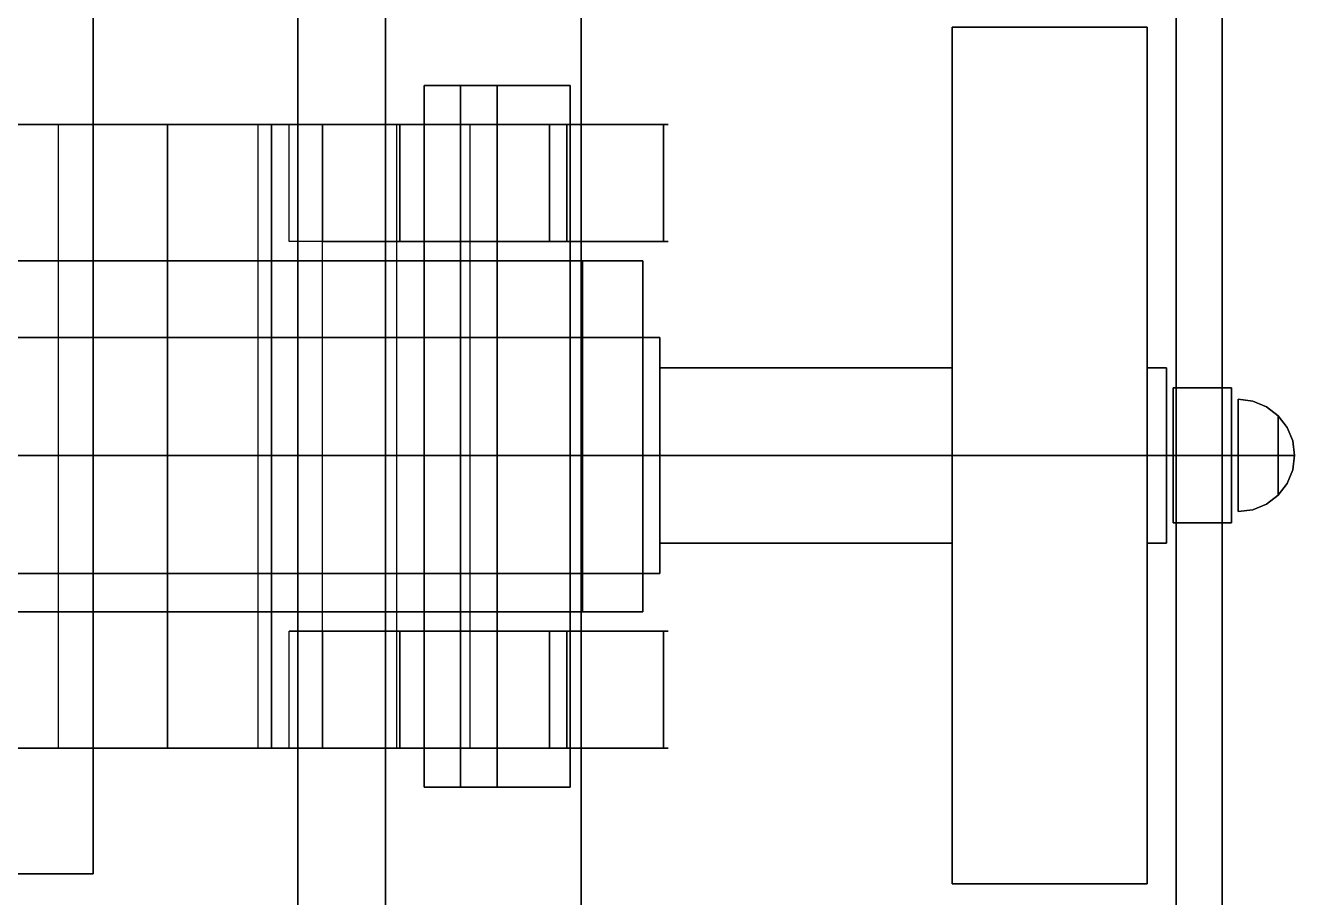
# Model space of a CAD drawing. Extents: x -1 to 1387, y -679 to 1.
# Drawn here: x 1202.3 to 1267.4, y -501.8 to -457.1 of the extents above; entities that cross this region are included whole.
import ezdxf

# ---------------------------------------------------------------- set-up
doc = ezdxf.new("R2010")
doc.units = 0
for name, color, linetype in [('PQ_200_2D', 1, 'Continuous'), ('PQ_200_3D', 1, 'Continuous'), ('PQ_204_3D', 7, 'Continuous'), ('PQ_BLUE_3D', 5, 'Continuous')]:
    doc.layers.add(name, color=color, linetype=linetype)

msp = doc.modelspace()

# ---------------------------------------------------------------- linework, layer by layer
at = {"layer": 'PQ_200_2D'}
msp.add_lwpolyline([(679.196, -87.592), (77.931, -87.592, 0.414214), (0, -165.522), (0, -535.155, 0.414214), (77.931, -613.086), (787.266, -613.086, 0.118341), (809.037, -607.86), (844.02, -590.038), (1263.691, -590.038), (1263.691, -224.719), (901.447, -224.401, -0.152922), (873.346, -199.484), (831.241, -126.557), (813.31, -92.171)], format="xyb", dxfattribs=at)
at = {"layer": 'PQ_200_3D', "extrusion": (0, -1, 0)}
for centre in [(1226.513, 804.824, 460.165), (1226.513, 804.824, 496.165)]:
    msp.add_circle(centre, 3.746, dxfattribs=at)
at = {"layer": 'PQ_200_3D'}
for points in [[(963.981, -224.719, 898.837), (1263.691, -224.719, 898.837), (1263.691, -589.719, 898.837), (963.981, -589.719, 898.837)], [(1263.691, -224.719, 848.886), (963.981, -224.719, 848.886), (963.981, -589.719, 848.886), (1263.691, -589.719, 848.886)], [(1263.691, -224.719, 898.837), (1263.691, -224.719, 848.886), (1263.691, -589.719, 848.886), (1263.691, -589.719, 898.837)], [(1224.64, -460.165, 801.58), (1226.513, -460.165, 801.078), (1226.513, -496.165, 801.078), (1224.64, -496.165, 801.58)], [(1163.853, -462.165, 756.879), (1204.002, -462.165, 756.879), (1204.002, -494.165, 756.879), (1163.853, -494.165, 756.879)], [(1163.853, -462.165, 756.879), (1163.853, -462.165, 764.871), (1201.702, -462.165, 764.871), (1204.002, -462.165, 756.879)], [(1217.556, -462.165, 786.849), (1225.117, -462.165, 784.188), (1221.371, -462.165, 770.207), (1214.247, -462.165, 774.496)], [(1217.556, -462.165, 786.849), (1214.247, -462.165, 774.496), (1214.247, -494.165, 774.496), (1217.556, -494.165, 786.849)], [(1217.556, -462.165, 786.849), (1217.556, -468.165, 786.849), (1215.846, -468.165, 792.047), (1215.846, -462.165, 792.047)], [(1215.846, -462.165, 792.047), (1221.529, -462.165, 813.256), (1221.529, -468.165, 813.256), (1215.846, -468.165, 792.047)], [(1225.117, -494.165, 784.188), (1221.371, -494.165, 770.207), (1221.371, -462.165, 770.207), (1225.117, -462.165, 784.188)], [(1225.117, -462.165, 784.188), (1225.117, -468.165, 784.188), (1229.197, -468.165, 787.834), (1229.197, -462.165, 787.834)], [(1229.197, -462.165, 787.834), (1229.197, -468.165, 787.834), (1235.039, -468.165, 809.636), (1235.039, -462.165, 809.636)], [(1217.556, -468.165, 786.849), (1225.117, -468.165, 784.188), (1225.117, -488.165, 784.188), (1217.556, -488.165, 786.849)], [(1233.992, -469.165, 809.54), (1123.026, -469.165, 836.582), (1123.026, -487.165, 836.582), (1233.992, -487.165, 809.54)], [(1189.02, -469.165, 808.16), (1230.888, -469.165, 797.957), (1230.888, -487.165, 797.957), (1189.02, -487.165, 808.16)], [(1230.888, -469.165, 797.957), (1233.992, -469.165, 809.54), (1233.992, -487.165, 809.54), (1230.888, -487.165, 797.957)], [(1234.863, -479.148, 746.485), (1196.821, -479.148, 746.485), (1196.821, -473.093, 742.988), (1234.863, -473.093, 742.988)], [(1234.863, -473.093, 742.988), (1196.821, -473.093, 742.988), (1196.821, -473.093, 735.996), (1234.863, -473.093, 735.996)], [(1234.863, -473.093, 735.996), (1196.821, -473.093, 735.996), (1196.821, -479.148, 732.5), (1234.863, -479.148, 732.5)], [(1234.863, -479.148, 739.492), (1234.863, -479.148, 746.485), (1234.863, -473.093, 742.988), (1234.863, -479.148, 739.492)], [(1234.863, -479.148, 739.492), (1234.863, -473.093, 742.988), (1234.863, -473.093, 735.996), (1234.863, -479.148, 739.492)], [(1234.863, -479.148, 739.492), (1234.863, -473.093, 735.996), (1234.863, -479.148, 732.5), (1234.863, -479.148, 739.493)], [(1234.863, -479.148, 732.5), (1196.821, -479.148, 732.5), (1196.821, -485.204, 735.996), (1234.863, -485.204, 735.996)], [(1234.863, -485.204, 742.988), (1196.821, -485.204, 742.988), (1196.821, -479.148, 746.485), (1234.863, -479.148, 746.485)], [(1234.863, -479.148, 739.493), (1234.863, -479.148, 732.5), (1234.863, -485.204, 735.996), (1234.863, -479.148, 739.492)], [(1234.863, -479.148, 739.492), (1234.863, -485.204, 735.996), (1234.863, -485.204, 742.988), (1234.863, -479.148, 739.492)], [(1234.863, -479.148, 739.492), (1234.863, -485.204, 742.988), (1234.863, -479.148, 746.485), (1234.863, -479.148, 739.492)], [(1234.863, -485.204, 735.996), (1196.821, -485.204, 735.996), (1196.821, -485.204, 742.988), (1234.863, -485.204, 742.988)], [(1217.556, -488.165, 786.849), (1217.556, -494.165, 786.849), (1215.846, -494.165, 792.047), (1215.846, -488.165, 792.047)], [(1215.846, -488.165, 792.047), (1221.529, -488.165, 813.256), (1221.529, -494.165, 813.256), (1215.846, -494.165, 792.047)], [(1225.117, -488.165, 784.188), (1225.117, -494.165, 784.188), (1229.197, -494.165, 787.834), (1229.197, -488.165, 787.834)], [(1229.197, -488.165, 787.834), (1229.197, -494.165, 787.834), (1235.039, -494.165, 809.636), (1235.039, -488.165, 809.636)], [(1163.853, -494.165, 756.879), (1163.853, -494.165, 764.871), (1201.702, -494.165, 764.871), (1204.002, -494.165, 756.879)], [(1217.556, -494.165, 786.849), (1225.117, -494.165, 784.188), (1221.371, -494.165, 770.207), (1214.247, -494.165, 774.496)]]:
    msp.add_3dface(points, dxfattribs=at)
for points, invisible_edges in [([(1223.269, -460.165, 806.697), (1222.767, -460.165, 804.824), (1222.767, -496.165, 804.824), (1223.269, -496.165, 806.697)], 8), ([(1222.767, -460.165, 804.824), (1223.269, -460.165, 802.951), (1223.269, -496.165, 802.951), (1222.767, -496.165, 804.824)], 2), ([(1223.269, -460.165, 806.697), (1222.767, -460.165, 804.824), (1226.513, -460.165, 804.824)], 15), ([(1222.767, -460.165, 804.824), (1223.269, -460.165, 802.951), (1226.513, -460.165, 804.824)], 15), ([(1224.64, -460.165, 808.069), (1223.269, -460.165, 806.697), (1223.269, -496.165, 806.697), (1224.64, -496.165, 808.069)], 10), ([(1223.269, -460.165, 802.951), (1224.64, -460.165, 801.58), (1224.64, -496.165, 801.58), (1223.269, -496.165, 802.951)], 8), ([(1224.64, -460.165, 808.069), (1223.269, -460.165, 806.697), (1226.513, -460.165, 804.824)], 15), ([(1223.269, -460.165, 802.951), (1224.64, -460.165, 801.58), (1226.513, -460.165, 804.824)], 15), ([(1226.513, -460.165, 808.57), (1224.64, -460.165, 808.069), (1224.64, -496.165, 808.069), (1226.513, -496.165, 808.57)], 2), ([(1226.513, -460.165, 808.57), (1224.64, -460.165, 808.069), (1226.513, -460.165, 804.824)], 15), ([(1224.64, -460.165, 801.58), (1226.513, -460.165, 801.078), (1226.513, -460.165, 804.824)], 15), ([(1228.386, -460.165, 808.069), (1226.513, -460.165, 808.57), (1226.513, -496.165, 808.57), (1228.386, -496.165, 808.069)], 8), ([(1226.513, -460.165, 801.078), (1228.386, -460.165, 801.58), (1228.386, -496.165, 801.58), (1226.513, -496.165, 801.078)], 2), ([(1230.259, -460.165, 804.824), (1229.757, -460.165, 806.697), (1226.513, -460.165, 804.824)], 15), ([(1229.757, -460.165, 806.697), (1228.386, -460.165, 808.069), (1226.513, -460.165, 804.824)], 15), ([(1228.386, -460.165, 808.069), (1226.513, -460.165, 808.57), (1226.513, -460.165, 804.824)], 15), ([(1226.513, -460.165, 801.078), (1228.386, -460.165, 801.58), (1226.513, -460.165, 804.824)], 15), ([(1228.386, -460.165, 801.58), (1229.757, -460.165, 802.951), (1226.513, -460.165, 804.824)], 15), ([(1229.757, -460.165, 802.951), (1230.259, -460.165, 804.824), (1226.513, -460.165, 804.824)], 15), ([(1229.757, -460.165, 806.697), (1228.386, -460.165, 808.069), (1228.386, -496.165, 808.069), (1229.757, -496.165, 806.697)], 10), ([(1228.386, -460.165, 801.58), (1229.757, -460.165, 802.951), (1229.757, -496.165, 802.951), (1228.386, -496.165, 801.58)], 10), ([(1230.259, -460.165, 804.824), (1229.757, -460.165, 806.697), (1229.757, -496.165, 806.697), (1230.259, -496.165, 804.824)], 2), ([(1229.757, -460.165, 802.951), (1230.259, -460.165, 804.824), (1230.259, -496.165, 804.824), (1229.757, -496.165, 802.951)], 8), ([(1201.702, -462.165, 764.871), (1203.116, -462.165, 764.948), (1203.116, -494.165, 764.948), (1201.702, -494.165, 764.871)], 2), ([(1201.702, -462.165, 764.871), (1203.116, -462.165, 764.948), (1205.959, -462.165, 756.985), (1204.002, -462.165, 756.879)], 2), ([(1203.116, -462.165, 764.948), (1204.513, -462.165, 765.178), (1204.513, -494.165, 765.178), (1203.116, -494.165, 764.948)], 10), ([(1203.116, -462.165, 764.948), (1204.513, -462.165, 765.178), (1207.894, -462.165, 757.305), (1205.959, -462.165, 756.985)], 10), ([(1204.002, -494.165, 756.879), (1205.959, -494.165, 756.985), (1205.959, -462.165, 756.985), (1204.002, -462.165, 756.879)], 2), ([(1204.513, -462.165, 765.178), (1205.877, -462.165, 765.56), (1205.877, -494.165, 765.56), (1204.513, -494.165, 765.178)], 10), ([(1204.513, -462.165, 765.178), (1205.877, -462.165, 765.56), (1209.782, -462.165, 757.833), (1207.894, -462.165, 757.305)], 10), ([(1205.877, -462.165, 765.56), (1207.191, -462.165, 766.087), (1207.191, -494.165, 766.087), (1205.877, -494.165, 765.56)], 10), ([(1205.877, -462.165, 765.56), (1207.191, -462.165, 766.087), (1211.601, -462.165, 758.563), (1209.782, -462.165, 757.833)], 10), ([(1205.959, -494.165, 756.985), (1207.894, -494.165, 757.305), (1207.894, -462.165, 757.305), (1205.959, -462.165, 756.985)], 10), ([(1207.191, -462.165, 766.087), (1208.439, -462.165, 766.755), (1208.439, -494.165, 766.755), (1207.191, -494.165, 766.087)], 10), ([(1207.191, -462.165, 766.087), (1208.439, -462.165, 766.755), (1213.33, -462.165, 759.488), (1211.601, -462.165, 758.563)], 10), ([(1207.894, -494.165, 757.305), (1209.782, -494.165, 757.833), (1209.782, -462.165, 757.833), (1207.894, -462.165, 757.305)], 10), ([(1208.439, -462.165, 766.755), (1209.608, -462.165, 767.554), (1209.608, -494.165, 767.554), (1208.439, -494.165, 766.755)], 8), ([(1208.439, -462.165, 766.755), (1209.608, -462.165, 767.554), (1214.948, -462.165, 760.595), (1213.33, -462.165, 759.488)], 8), ([(1209.608, -462.165, 767.554), (1210.683, -462.165, 768.476), (1210.683, -494.165, 768.476), (1209.608, -494.165, 767.554)], 2), ([(1209.608, -462.165, 767.554), (1210.683, -462.165, 768.476), (1216.437, -462.165, 761.871), (1214.948, -462.165, 760.595)], 2), ([(1209.782, -494.165, 757.833), (1211.601, -494.165, 758.563), (1211.601, -462.165, 758.563), (1209.782, -462.165, 757.833)], 10), ([(1210.683, -462.165, 768.476), (1211.651, -462.165, 769.51), (1211.651, -494.165, 769.51), (1210.683, -494.165, 768.476)], 10), ([(1210.683, -462.165, 768.476), (1211.651, -462.165, 769.51), (1217.777, -462.165, 763.302), (1216.437, -462.165, 761.871)], 10), ([(1211.601, -494.165, 758.563), (1213.33, -494.165, 759.488), (1213.33, -462.165, 759.488), (1211.601, -462.165, 758.563)], 10), ([(1211.651, -462.165, 769.51), (1212.5, -462.165, 770.643), (1212.5, -494.165, 770.643), (1211.651, -494.165, 769.51)], 10), ([(1211.651, -462.165, 769.51), (1212.5, -462.165, 770.643), (1218.953, -462.165, 764.87), (1217.777, -462.165, 763.302)], 10), ([(1212.5, -462.165, 770.643), (1213.222, -462.165, 771.861), (1213.222, -494.165, 771.861), (1212.5, -494.165, 770.643)], 10), ([(1212.5, -462.165, 770.643), (1213.222, -462.165, 771.861), (1219.952, -462.165, 766.558), (1218.953, -462.165, 764.87)], 10), ([(1213.222, -462.165, 771.861), (1213.806, -462.165, 773.151), (1213.806, -494.165, 773.151), (1213.222, -494.165, 771.861)], 10), ([(1213.222, -462.165, 771.861), (1213.806, -462.165, 773.151), (1220.761, -462.165, 768.343), (1219.952, -462.165, 766.558)], 10), ([(1213.33, -494.165, 759.488), (1214.948, -494.165, 760.595), (1214.948, -462.165, 760.595), (1213.33, -462.165, 759.488)], 8), ([(1213.806, -462.165, 773.151), (1214.247, -462.165, 774.496), (1214.247, -494.165, 774.496), (1213.806, -494.165, 773.151)], 8), ([(1213.806, -462.165, 773.151), (1214.247, -462.165, 774.496), (1221.371, -462.165, 770.207), (1220.761, -462.165, 768.343)], 8), ([(1214.948, -494.165, 760.595), (1216.437, -494.165, 761.871), (1216.437, -462.165, 761.871), (1214.948, -462.165, 760.595)], 2), ([(1215.846, -462.165, 792.047), (1229.197, -462.165, 787.834), (1225.117, -462.165, 784.188), (1217.556, -462.165, 786.849)], 1), ([(1215.846, -462.165, 792.047), (1229.197, -462.165, 787.834), (1235.039, -462.165, 809.636), (1221.529, -462.165, 813.256)], 5), ([(1216.437, -494.165, 761.871), (1217.777, -494.165, 763.302), (1217.777, -462.165, 763.302), (1216.437, -462.165, 761.871)], 10), ([(1217.777, -494.165, 763.302), (1218.953, -494.165, 764.87), (1218.953, -462.165, 764.87), (1217.777, -462.165, 763.302)], 10), ([(1218.953, -494.165, 764.87), (1219.952, -494.165, 766.558), (1219.952, -462.165, 766.558), (1218.953, -462.165, 764.87)], 10), ([(1219.952, -494.165, 766.558), (1220.761, -494.165, 768.343), (1220.761, -462.165, 768.343), (1219.952, -462.165, 766.558)], 10), ([(1220.761, -494.165, 768.343), (1221.371, -494.165, 770.207), (1221.371, -462.165, 770.207), (1220.761, -462.165, 768.343)], 8), ([(1222.228, -468.165, 814.942), (1221.529, -468.165, 813.256), (1221.529, -462.165, 813.256), (1222.228, -462.165, 814.942)], 8), ([(1221.529, -462.165, 813.256), (1222.228, -462.165, 814.942), (1228.284, -462.165, 811.446)], 10), ([(1223.339, -468.165, 816.391), (1222.228, -468.165, 814.942), (1222.228, -462.165, 814.942), (1223.339, -462.165, 816.391)], 10), ([(1222.228, -462.165, 814.942), (1223.339, -462.165, 816.391), (1228.284, -462.165, 811.446)], 10), ([(1224.788, -468.165, 817.502), (1223.339, -468.165, 816.391), (1223.339, -462.165, 816.391), (1224.788, -462.165, 817.502)], 10), ([(1223.339, -462.165, 816.391), (1224.788, -462.165, 817.502), (1228.284, -462.165, 811.446)], 10), ([(1226.474, -468.165, 818.201), (1224.788, -468.165, 817.502), (1224.788, -462.165, 817.502), (1226.474, -462.165, 818.201)], 10), ([(1224.788, -462.165, 817.502), (1226.474, -462.165, 818.201), (1228.284, -462.165, 811.446)], 10), ([(1228.284, -468.165, 818.439), (1226.474, -468.165, 818.201), (1226.474, -462.165, 818.201), (1228.284, -462.165, 818.439)], 10), ([(1226.474, -462.165, 818.201), (1228.284, -462.165, 818.439), (1228.284, -462.165, 811.446)], 10), ([(1230.094, -468.165, 818.201), (1228.284, -468.165, 818.439), (1228.284, -462.165, 818.439), (1230.094, -462.165, 818.201)], 2), ([(1228.284, -462.165, 818.439), (1230.094, -462.165, 818.201), (1228.284, -462.165, 811.446)], 10), ([(1230.094, -462.165, 818.201), (1231.781, -462.165, 817.502), (1228.284, -462.165, 811.446)], 10), ([(1231.781, -462.165, 817.502), (1233.229, -462.165, 816.391), (1228.284, -462.165, 811.446)], 10), ([(1233.229, -462.165, 816.391), (1234.34, -462.165, 814.942), (1228.284, -462.165, 811.446)], 10), ([(1234.34, -462.165, 814.942), (1235.039, -462.165, 813.256), (1228.284, -462.165, 811.446)], 10), ([(1235.039, -462.165, 813.256), (1235.277, -462.165, 811.446), (1228.284, -462.165, 811.446)], 10), ([(1235.277, -462.165, 811.446), (1235.039, -462.165, 809.636), (1228.284, -462.165, 811.446)], 10), ([(1231.781, -468.165, 817.502), (1230.094, -468.165, 818.201), (1230.094, -462.165, 818.201), (1231.781, -462.165, 817.502)], 8), ([(1233.229, -468.165, 816.391), (1231.781, -468.165, 817.502), (1231.781, -462.165, 817.502), (1233.229, -462.165, 816.391)], 10), ([(1234.34, -468.165, 814.942), (1233.229, -468.165, 816.391), (1233.229, -462.165, 816.391), (1234.34, -462.165, 814.942)], 10), ([(1235.039, -468.165, 813.256), (1234.34, -468.165, 814.942), (1234.34, -462.165, 814.942), (1235.039, -462.165, 813.256)], 10), ([(1235.039, -468.165, 809.636), (1235.277, -468.165, 811.446), (1235.277, -462.165, 811.446), (1235.039, -462.165, 809.636)], 2), ([(1235.277, -468.165, 811.446), (1235.039, -468.165, 813.256), (1235.039, -462.165, 813.256), (1235.277, -462.165, 811.446)], 10), ([(1215.846, -468.165, 792.047), (1229.197, -468.165, 787.834), (1225.117, -468.165, 784.188), (1217.556, -468.165, 786.849)], 1), ([(1215.846, -468.165, 792.047), (1229.197, -468.165, 787.834), (1235.039, -468.165, 809.636), (1221.529, -468.165, 813.256)], 5), ([(1221.529, -468.165, 813.256), (1222.228, -468.165, 814.942), (1228.284, -468.165, 811.446)], 10), ([(1222.228, -468.165, 814.942), (1223.339, -468.165, 816.391), (1228.284, -468.165, 811.446)], 10), ([(1223.339, -468.165, 816.391), (1224.788, -468.165, 817.502), (1228.284, -468.165, 811.446)], 10), ([(1224.788, -468.165, 817.502), (1226.474, -468.165, 818.201), (1228.284, -468.165, 811.446)], 10), ([(1226.474, -468.165, 818.201), (1228.284, -468.165, 818.439), (1228.284, -468.165, 811.446)], 10), ([(1228.284, -468.165, 818.439), (1230.094, -468.165, 818.201), (1228.284, -468.165, 811.446)], 10), ([(1230.094, -468.165, 818.201), (1231.781, -468.165, 817.502), (1228.284, -468.165, 811.446)], 10), ([(1231.781, -468.165, 817.502), (1233.229, -468.165, 816.391), (1228.284, -468.165, 811.446)], 10), ([(1233.229, -468.165, 816.391), (1234.34, -468.165, 814.942), (1228.284, -468.165, 811.446)], 10), ([(1234.34, -468.165, 814.942), (1235.039, -468.165, 813.256), (1228.284, -468.165, 811.446)], 10), ([(1235.039, -468.165, 813.256), (1235.277, -468.165, 811.446), (1228.284, -468.165, 811.446)], 10), ([(1235.277, -468.165, 811.446), (1235.039, -468.165, 809.636), (1228.284, -468.165, 811.446)], 10), ([(1123.026, -469.165, 836.582), (1181.502, -469.165, 809.992), (1230.888, -469.165, 797.957), (1233.992, -469.165, 809.54)], 15), ([(1234.863, -479.148, 739.492), (1234.863, -475.255, 741.74), (1234.863, -474.653, 739.492), (1234.863, -479.149, 739.492)], 15), ([(1234.863, -479.149, 739.492), (1234.863, -474.653, 739.492), (1234.863, -475.255, 737.244), (1234.863, -479.148, 739.492)], 15), ([(1234.863, -479.148, 739.492), (1234.863, -476.9, 743.385), (1234.863, -475.255, 741.74), (1234.863, -479.148, 739.492)], 15), ([(1234.863, -479.148, 739.492), (1234.863, -475.255, 737.244), (1234.863, -476.9, 735.599), (1234.863, -479.148, 739.493)], 15), ([(1234.863, -479.148, 739.492), (1234.863, -479.148, 743.988), (1234.863, -476.9, 743.385), (1234.863, -479.148, 739.492)], 15), ([(1234.863, -479.148, 739.493), (1234.863, -476.9, 735.599), (1234.863, -479.148, 734.997), (1234.863, -479.148, 739.493)], 15), ([(1234.863, -479.148, 739.493), (1234.863, -479.148, 734.997), (1234.863, -481.396, 735.599), (1234.863, -479.148, 739.493)], 15), ([(1234.863, -479.148, 739.493), (1234.863, -481.396, 735.599), (1234.863, -483.041, 737.244), (1234.863, -479.148, 739.492)], 15), ([(1234.863, -479.148, 739.492), (1234.863, -483.041, 737.244), (1234.863, -483.644, 739.492), (1234.863, -479.148, 739.492)], 15), ([(1234.863, -479.148, 739.492), (1234.863, -483.644, 739.492), (1234.863, -483.041, 741.74), (1234.863, -479.148, 739.492)], 15), ([(1234.863, -479.148, 739.492), (1234.863, -483.041, 741.74), (1234.863, -481.396, 743.385), (1234.863, -479.148, 739.492)], 15), ([(1234.863, -479.148, 739.492), (1234.863, -481.396, 743.385), (1234.863, -479.148, 743.988), (1234.863, -479.148, 739.492)], 15), ([(1123.026, -487.165, 836.582), (1181.502, -487.165, 809.992), (1230.888, -487.165, 797.957), (1233.992, -487.165, 809.54)], 15), ([(1215.846, -488.165, 792.047), (1229.197, -488.165, 787.834), (1225.117, -488.165, 784.188), (1217.556, -488.165, 786.849)], 1), ([(1215.846, -488.165, 792.047), (1229.197, -488.165, 787.834), (1235.039, -488.165, 809.636), (1221.529, -488.165, 813.256)], 5), ([(1222.228, -494.165, 814.942), (1221.529, -494.165, 813.256), (1221.529, -488.165, 813.256), (1222.228, -488.165, 814.942)], 8), ([(1221.529, -488.165, 813.256), (1222.228, -488.165, 814.942), (1228.284, -488.165, 811.446)], 10), ([(1223.339, -494.165, 816.391), (1222.228, -494.165, 814.942), (1222.228, -488.165, 814.942), (1223.339, -488.165, 816.391)], 10), ([(1222.228, -488.165, 814.942), (1223.339, -488.165, 816.391), (1228.284, -488.165, 811.446)], 10), ([(1224.788, -494.165, 817.502), (1223.339, -494.165, 816.391), (1223.339, -488.165, 816.391), (1224.788, -488.165, 817.502)], 10), ([(1223.339, -488.165, 816.391), (1224.788, -488.165, 817.502), (1228.284, -488.165, 811.446)], 10), ([(1226.474, -494.165, 818.201), (1224.788, -494.165, 817.502), (1224.788, -488.165, 817.502), (1226.474, -488.165, 818.201)], 10), ([(1224.788, -488.165, 817.502), (1226.474, -488.165, 818.201), (1228.284, -488.165, 811.446)], 10), ([(1228.284, -494.165, 818.439), (1226.474, -494.165, 818.201), (1226.474, -488.165, 818.201), (1228.284, -488.165, 818.439)], 10), ([(1226.474, -488.165, 818.201), (1228.284, -488.165, 818.439), (1228.284, -488.165, 811.446)], 10), ([(1230.094, -494.165, 818.201), (1228.284, -494.165, 818.439), (1228.284, -488.165, 818.439), (1230.094, -488.165, 818.201)], 2), ([(1228.284, -488.165, 818.439), (1230.094, -488.165, 818.201), (1228.284, -488.165, 811.446)], 10), ([(1230.094, -488.165, 818.201), (1231.781, -488.165, 817.502), (1228.284, -488.165, 811.446)], 10), ([(1231.781, -488.165, 817.502), (1233.229, -488.165, 816.391), (1228.284, -488.165, 811.446)], 10), ([(1233.229, -488.165, 816.391), (1234.34, -488.165, 814.942), (1228.284, -488.165, 811.446)], 10), ([(1234.34, -488.165, 814.942), (1235.039, -488.165, 813.256), (1228.284, -488.165, 811.446)], 10), ([(1235.039, -488.165, 813.256), (1235.277, -488.165, 811.446), (1228.284, -488.165, 811.446)], 10), ([(1235.277, -488.165, 811.446), (1235.039, -488.165, 809.636), (1228.284, -488.165, 811.446)], 10), ([(1231.781, -494.165, 817.502), (1230.094, -494.165, 818.201), (1230.094, -488.165, 818.201), (1231.781, -488.165, 817.502)], 8), ([(1233.229, -494.165, 816.391), (1231.781, -494.165, 817.502), (1231.781, -488.165, 817.502), (1233.229, -488.165, 816.391)], 10), ([(1234.34, -494.165, 814.942), (1233.229, -494.165, 816.391), (1233.229, -488.165, 816.391), (1234.34, -488.165, 814.942)], 10), ([(1235.039, -494.165, 813.256), (1234.34, -494.165, 814.942), (1234.34, -488.165, 814.942), (1235.039, -488.165, 813.256)], 10), ([(1235.039, -494.165, 809.636), (1235.277, -494.165, 811.446), (1235.277, -488.165, 811.446), (1235.039, -488.165, 809.636)], 2), ([(1235.277, -494.165, 811.446), (1235.039, -494.165, 813.256), (1235.039, -488.165, 813.256), (1235.277, -488.165, 811.446)], 10), ([(1201.702, -494.165, 764.871), (1203.116, -494.165, 764.948), (1205.959, -494.165, 756.985), (1204.002, -494.165, 756.879)], 2), ([(1203.116, -494.165, 764.948), (1204.513, -494.165, 765.178), (1207.894, -494.165, 757.305), (1205.959, -494.165, 756.985)], 10), ([(1204.513, -494.165, 765.178), (1205.877, -494.165, 765.56), (1209.782, -494.165, 757.833), (1207.894, -494.165, 757.305)], 10), ([(1205.877, -494.165, 765.56), (1207.191, -494.165, 766.087), (1211.601, -494.165, 758.563), (1209.782, -494.165, 757.833)], 10), ([(1207.191, -494.165, 766.087), (1208.439, -494.165, 766.755), (1213.33, -494.165, 759.488), (1211.601, -494.165, 758.563)], 10), ([(1208.439, -494.165, 766.755), (1209.608, -494.165, 767.554), (1214.948, -494.165, 760.595), (1213.33, -494.165, 759.488)], 8), ([(1209.608, -494.165, 767.554), (1210.683, -494.165, 768.476), (1216.437, -494.165, 761.871), (1214.948, -494.165, 760.595)], 2), ([(1210.683, -494.165, 768.476), (1211.651, -494.165, 769.51), (1217.777, -494.165, 763.302), (1216.437, -494.165, 761.871)], 10), ([(1211.651, -494.165, 769.51), (1212.5, -494.165, 770.643), (1218.953, -494.165, 764.87), (1217.777, -494.165, 763.302)], 10), ([(1212.5, -494.165, 770.643), (1213.222, -494.165, 771.861), (1219.952, -494.165, 766.558), (1218.953, -494.165, 764.87)], 10), ([(1213.222, -494.165, 771.861), (1213.806, -494.165, 773.151), (1220.761, -494.165, 768.343), (1219.952, -494.165, 766.558)], 10), ([(1213.806, -494.165, 773.151), (1214.247, -494.165, 774.496), (1221.371, -494.165, 770.207), (1220.761, -494.165, 768.343)], 8), ([(1215.846, -494.165, 792.047), (1229.197, -494.165, 787.834), (1225.117, -494.165, 784.188), (1217.556, -494.165, 786.849)], 1), ([(1215.846, -494.165, 792.047), (1229.197, -494.165, 787.834), (1235.039, -494.165, 809.636), (1221.529, -494.165, 813.256)], 5), ([(1221.529, -494.165, 813.256), (1222.228, -494.165, 814.942), (1228.284, -494.165, 811.446)], 10), ([(1222.228, -494.165, 814.942), (1223.339, -494.165, 816.391), (1228.284, -494.165, 811.446)], 10), ([(1223.339, -494.165, 816.391), (1224.788, -494.165, 817.502), (1228.284, -494.165, 811.446)], 10), ([(1224.788, -494.165, 817.502), (1226.474, -494.165, 818.201), (1228.284, -494.165, 811.446)], 10), ([(1226.474, -494.165, 818.201), (1228.284, -494.165, 818.439), (1228.284, -494.165, 811.446)], 10), ([(1228.284, -494.165, 818.439), (1230.094, -494.165, 818.201), (1228.284, -494.165, 811.446)], 10), ([(1230.094, -494.165, 818.201), (1231.781, -494.165, 817.502), (1228.284, -494.165, 811.446)], 10), ([(1231.781, -494.165, 817.502), (1233.229, -494.165, 816.391), (1228.284, -494.165, 811.446)], 10), ([(1233.229, -494.165, 816.391), (1234.34, -494.165, 814.942), (1228.284, -494.165, 811.446)], 10), ([(1234.34, -494.165, 814.942), (1235.039, -494.165, 813.256), (1228.284, -494.165, 811.446)], 10), ([(1235.039, -494.165, 813.256), (1235.277, -494.165, 811.446), (1228.284, -494.165, 811.446)], 10), ([(1235.277, -494.165, 811.446), (1235.039, -494.165, 809.636), (1228.284, -494.165, 811.446)], 10), ([(1223.269, -496.165, 806.697), (1222.767, -496.165, 804.824), (1226.513, -496.165, 804.824)], 15), ([(1222.767, -496.165, 804.824), (1223.269, -496.165, 802.951), (1226.513, -496.165, 804.824)], 15), ([(1224.64, -496.165, 808.069), (1223.269, -496.165, 806.697), (1226.513, -496.165, 804.824)], 15), ([(1223.269, -496.165, 802.951), (1224.64, -496.165, 801.58), (1226.513, -496.165, 804.824)], 15), ([(1226.513, -496.165, 808.57), (1224.64, -496.165, 808.069), (1226.513, -496.165, 804.824)], 15), ([(1224.64, -496.165, 801.58), (1226.513, -496.165, 801.078), (1226.513, -496.165, 804.824)], 15), ([(1230.259, -496.165, 804.824), (1229.757, -496.165, 806.697), (1226.513, -496.165, 804.824)], 15), ([(1229.757, -496.165, 806.697), (1228.386, -496.165, 808.069), (1226.513, -496.165, 804.824)], 15), ([(1228.386, -496.165, 808.069), (1226.513, -496.165, 808.57), (1226.513, -496.165, 804.824)], 15), ([(1226.513, -496.165, 801.078), (1228.386, -496.165, 801.58), (1226.513, -496.165, 804.824)], 15), ([(1228.386, -496.165, 801.58), (1229.757, -496.165, 802.951), (1226.513, -496.165, 804.824)], 15), ([(1229.757, -496.165, 802.951), (1230.259, -496.165, 804.824), (1226.513, -496.165, 804.824)], 15)]:
    msp.add_3dface(points, dxfattribs=dict(at, invisible_edges=invisible_edges))
at = {"layer": 'PQ_204_3D'}
for points, invisible_edges in [([(1249.848, -475.255, 741.74), (1249.848, -460.114, 750.481), (1249.848, -457.17, 739.492), (1249.848, -474.653, 739.492)], 15), ([(1249.848, -460.114, 750.481), (1259.839, -460.114, 750.481), (1259.839, -457.17, 739.492), (1249.848, -457.17, 739.492)], 1), ([(1249.848, -474.653, 739.492), (1249.848, -457.17, 739.492), (1249.848, -460.114, 728.503), (1249.848, -475.255, 737.244)], 15), ([(1249.848, -457.17, 739.492), (1259.839, -457.17, 739.492), (1259.839, -460.114, 728.503), (1249.848, -460.114, 728.503)], 4), ([(1259.839, -460.114, 750.481), (1259.839, -475.255, 741.74), (1259.839, -474.653, 739.492), (1259.839, -457.17, 739.492)], 15), ([(1259.839, -457.17, 739.492), (1259.839, -474.653, 739.492), (1259.839, -475.255, 737.244), (1259.839, -460.114, 728.503)], 15), ([(1249.848, -476.9, 743.385), (1249.848, -468.159, 758.526), (1249.848, -460.114, 750.481), (1249.848, -475.255, 741.74)], 15), ([(1249.848, -468.159, 758.526), (1259.839, -468.159, 758.526), (1259.839, -460.114, 750.481), (1249.848, -460.114, 750.481)], 5), ([(1249.848, -460.114, 728.503), (1259.839, -460.114, 728.503), (1259.839, -468.159, 720.459), (1249.848, -468.159, 720.459)], 5), ([(1259.839, -468.159, 758.526), (1259.839, -476.9, 743.385), (1259.839, -475.255, 741.74), (1259.839, -460.114, 750.481)], 15), ([(1259.839, -460.114, 728.503), (1259.839, -475.255, 737.244), (1259.839, -476.9, 735.599), (1259.839, -468.159, 720.459)], 15), ([(1249.848, -479.148, 743.988), (1249.848, -479.148, 761.47), (1249.848, -468.159, 758.526), (1249.848, -476.9, 743.385)], 15), ([(1249.848, -479.148, 761.47), (1259.839, -479.148, 761.47), (1259.839, -468.159, 758.526), (1249.848, -468.159, 758.526)], 4), ([(1249.848, -476.9, 735.599), (1249.848, -468.159, 720.459), (1249.848, -479.148, 717.514), (1249.848, -479.148, 734.997)], 15), ([(1249.848, -468.159, 720.459), (1259.839, -468.159, 720.459), (1259.839, -479.148, 717.514), (1249.848, -479.148, 717.514)], 1), ([(1259.839, -468.159, 720.459), (1259.839, -476.9, 735.599), (1259.839, -479.148, 734.997), (1259.839, -479.148, 717.514)], 15), ([(1234.863, -475.255, 741.74), (1249.848, -475.255, 741.74), (1249.848, -474.653, 739.492), (1234.863, -474.653, 739.492)], 1), ([(1234.863, -474.653, 739.492), (1249.848, -474.653, 739.492), (1249.848, -475.255, 737.244), (1234.863, -475.255, 737.244)], 4), ([(1259.839, -475.255, 741.74), (1260.838, -475.255, 741.74), (1260.838, -474.653, 739.492), (1259.839, -474.653, 739.492)], 1), ([(1259.839, -474.653, 739.492), (1260.838, -474.653, 739.492), (1260.838, -475.255, 737.244), (1259.839, -475.255, 737.244)], 4), ([(1260.838, -475.255, 741.74), (1260.838, -479.148, 739.492), (1260.838, -479.148, 739.492), (1260.838, -474.653, 739.492)], 15), ([(1260.838, -474.653, 739.492), (1260.838, -479.148, 739.492), (1260.838, -479.148, 739.492), (1260.838, -475.255, 737.244)], 15), ([(1234.863, -476.9, 743.385), (1249.848, -476.9, 743.385), (1249.848, -475.255, 741.74), (1234.863, -475.255, 741.74)], 5), ([(1234.863, -475.255, 737.244), (1249.848, -475.255, 737.244), (1249.848, -476.9, 735.599), (1234.863, -476.9, 735.599)], 5), ([(1259.839, -476.9, 743.385), (1260.838, -476.9, 743.385), (1260.838, -475.255, 741.74), (1259.839, -475.255, 741.74)], 5), ([(1259.839, -475.255, 737.244), (1260.838, -475.255, 737.244), (1260.838, -476.9, 735.599), (1259.839, -476.9, 735.599)], 5), ([(1261.172, -479.148, 743.49), (1260.829, -479.148, 742.485), (1260.829, -476.556, 740.989), (1261.172, -475.686, 741.491)], 4), ([(1261.172, -475.686, 741.491), (1260.829, -476.556, 740.989), (1260.829, -476.556, 737.996), (1261.172, -475.686, 737.493)], 5), ([(1261.172, -475.686, 737.493), (1260.829, -476.556, 737.996), (1260.829, -479.148, 736.499), (1261.172, -479.148, 735.495)], 1), ([(1260.838, -476.9, 743.385), (1260.838, -479.148, 739.492), (1260.838, -479.148, 739.492), (1260.838, -475.255, 741.74)], 15), ([(1260.838, -475.255, 737.244), (1260.838, -479.148, 739.492), (1260.838, -479.148, 739.492), (1260.838, -476.9, 735.599)], 15), ([(1264.516, -479.148, 742.49), (1264.173, -479.148, 743.49), (1264.173, -475.686, 741.491), (1264.516, -476.552, 740.991)], 4), ([(1264.516, -476.552, 740.991), (1264.173, -475.686, 741.491), (1264.173, -475.686, 737.493), (1264.516, -476.552, 737.993)], 5), ([(1264.516, -476.552, 737.993), (1264.173, -475.686, 737.493), (1264.173, -479.148, 735.495), (1264.516, -479.148, 736.494)], 1), ([(1265.263, -476.736, 740.885), (1264.516, -476.651, 740.934), (1264.516, -476.265, 739.492), (1265.263, -476.363, 739.492)], 9), ([(1264.516, -476.651, 740.934), (1264.516, -479.146, 739.493), (1264.516, -479.146, 739.492), (1264.516, -476.265, 739.492)], 15), ([(1265.263, -476.363, 739.492), (1264.516, -476.265, 739.492), (1264.516, -476.651, 738.05), (1265.263, -476.736, 738.1)], 12), ([(1264.516, -476.265, 739.492), (1264.516, -479.146, 739.492), (1264.516, -479.146, 739.491), (1264.516, -476.651, 738.05)], 15), ([(1234.863, -479.148, 743.988), (1249.848, -479.148, 743.988), (1249.848, -476.9, 743.385), (1234.863, -476.9, 743.385)], 4), ([(1234.863, -476.9, 735.599), (1249.848, -476.9, 735.599), (1249.848, -479.148, 734.997), (1234.863, -479.148, 734.997)], 1), ([(1259.839, -479.148, 743.988), (1260.838, -479.148, 743.988), (1260.838, -476.9, 743.385), (1259.839, -476.9, 743.385)], 4), ([(1259.839, -476.9, 735.599), (1260.838, -476.9, 735.599), (1260.838, -479.148, 734.997), (1259.839, -479.148, 734.997)], 1), ([(1260.829, -479.148, 742.485), (1260.838, -479.148, 739.492), (1260.838, -479.148, 739.492), (1260.829, -476.556, 740.989)], 15), ([(1260.829, -476.556, 740.989), (1260.838, -479.148, 739.492), (1260.838, -479.148, 739.492), (1260.829, -476.556, 737.996)], 15), ([(1260.829, -476.556, 737.996), (1260.838, -479.148, 739.492), (1260.838, -479.148, 739.492), (1260.829, -479.148, 736.499)], 15), ([(1260.838, -479.148, 743.988), (1260.838, -479.148, 739.492), (1260.838, -479.148, 739.492), (1260.838, -476.9, 743.385)], 15), ([(1260.838, -476.9, 735.599), (1260.838, -479.148, 739.492), (1260.838, -479.148, 739.492), (1260.838, -479.148, 734.997)], 15), ([(1265.263, -477.756, 741.904), (1264.516, -477.706, 741.989), (1264.516, -476.651, 740.934), (1265.263, -476.736, 740.885)], 13), ([(1264.516, -477.706, 741.989), (1264.516, -479.147, 739.494), (1264.516, -479.146, 739.493), (1264.516, -476.651, 740.934)], 15), ([(1265.263, -476.736, 738.1), (1264.516, -476.651, 738.05), (1264.516, -477.706, 736.995), (1265.263, -477.756, 737.08)], 13), ([(1264.516, -476.651, 738.05), (1264.516, -479.146, 739.491), (1264.516, -479.147, 739.49), (1264.516, -477.706, 736.995)], 15), ([(1265.96, -476.986, 740.74), (1265.263, -476.736, 740.885), (1265.263, -476.363, 739.492), (1265.96, -476.652, 739.492)], 11), ([(1265.96, -476.652, 739.492), (1265.263, -476.363, 739.492), (1265.263, -476.736, 738.1), (1265.96, -476.986, 738.244)], 14), ([(1266.558, -477.384, 740.511), (1265.96, -476.986, 740.74), (1265.96, -476.652, 739.492), (1266.558, -477.111, 739.492)], 3), ([(1266.558, -477.111, 739.492), (1265.96, -476.652, 739.492), (1265.96, -476.986, 738.244), (1266.558, -477.384, 738.473)], 6), ([(1266.558, -478.129, 741.257), (1265.96, -477.9, 741.654), (1265.96, -476.986, 740.74), (1266.558, -477.384, 740.511)], 7), ([(1266.558, -477.384, 738.473), (1265.96, -476.986, 738.244), (1265.96, -477.9, 737.33), (1266.558, -478.129, 737.728)], 7), ([(1267.017, -477.902, 740.212), (1266.558, -477.384, 740.511), (1266.558, -477.111, 739.492), (1267.017, -477.709, 739.492)], 9), ([(1267.017, -477.709, 739.492), (1266.558, -477.111, 739.492), (1266.558, -477.384, 738.473), (1267.017, -477.902, 738.772)], 12), ([(1267.017, -478.428, 740.739), (1266.558, -478.129, 741.257), (1266.558, -477.384, 740.511), (1267.017, -477.902, 740.212)], 13), ([(1267.017, -477.902, 738.772), (1266.558, -477.384, 738.473), (1266.558, -478.129, 737.728), (1267.017, -478.428, 738.246)], 13), ([(1265.263, -479.148, 742.277), (1264.516, -479.148, 742.376), (1264.516, -477.706, 741.989), (1265.263, -477.756, 741.904)], 12), ([(1264.516, -479.148, 742.376), (1264.516, -479.148, 739.495), (1264.516, -479.147, 739.494), (1264.516, -477.706, 741.989)], 15), ([(1265.263, -477.756, 737.08), (1264.516, -477.706, 736.995), (1264.516, -479.148, 736.609), (1265.263, -479.148, 736.707)], 9), ([(1264.516, -477.706, 736.995), (1264.516, -479.147, 739.49), (1264.516, -479.148, 739.49), (1264.516, -479.148, 736.609)], 15), ([(1265.96, -479.148, 741.989), (1265.263, -479.148, 742.277), (1265.263, -477.756, 741.904), (1265.96, -477.9, 741.654)], 14), ([(1265.96, -477.9, 737.33), (1265.263, -477.756, 737.08), (1265.263, -479.148, 736.707), (1265.96, -479.148, 736.996)], 11), ([(1266.558, -479.148, 741.53), (1265.96, -479.148, 741.989), (1265.96, -477.9, 741.654), (1266.558, -478.129, 741.257)], 6), ([(1266.558, -478.129, 737.728), (1265.96, -477.9, 737.33), (1265.96, -479.148, 736.996), (1266.558, -479.148, 737.455)], 3), ([(1267.017, -479.148, 740.932), (1266.558, -479.148, 741.53), (1266.558, -478.129, 741.257), (1267.017, -478.428, 740.739)], 12), ([(1267.017, -478.428, 738.246), (1266.558, -478.129, 737.728), (1266.558, -479.148, 737.455), (1267.017, -479.148, 738.053)], 9), ([(1267.305, -478.505, 739.864), (1267.017, -477.902, 740.212), (1267.017, -477.709, 739.492), (1267.305, -478.405, 739.492)], 11), ([(1267.305, -478.405, 739.492), (1267.017, -477.709, 739.492), (1267.017, -477.902, 738.772), (1267.305, -478.505, 739.121)], 14), ([(1267.305, -479.148, 740.235), (1267.017, -479.148, 740.932), (1267.017, -478.428, 740.739), (1267.305, -478.777, 740.136)], 14), ([(1267.305, -478.777, 738.849), (1267.017, -478.428, 738.246), (1267.017, -479.148, 738.053), (1267.305, -479.148, 738.749)], 11), ([(1267.404, -479.152, 739.49), (1267.305, -478.505, 739.864), (1267.305, -478.405, 739.492), (1267.404, -479.153, 739.492)], 3), ([(1267.404, -479.153, 739.492), (1267.305, -478.405, 739.492), (1267.305, -478.505, 739.121), (1267.404, -479.152, 739.495)], 6), ([(1267.404, -479.15, 739.488), (1267.305, -478.777, 740.136), (1267.305, -478.505, 739.864), (1267.404, -479.152, 739.49)], 7), ([(1267.404, -479.152, 739.495), (1267.305, -478.505, 739.121), (1267.305, -478.777, 738.849), (1267.404, -479.15, 739.496)], 7), ([(1267.404, -479.148, 739.488), (1267.305, -479.148, 740.235), (1267.305, -478.777, 740.136), (1267.404, -479.15, 739.488)], 6), ([(1267.404, -479.15, 739.496), (1267.305, -478.777, 738.849), (1267.305, -479.148, 738.749), (1267.404, -479.148, 739.497)], 3), ([(1234.863, -479.148, 734.997), (1249.848, -479.148, 734.997), (1249.848, -481.396, 735.599), (1234.863, -481.396, 735.599)], 4), ([(1234.863, -481.396, 743.385), (1249.848, -481.396, 743.385), (1249.848, -479.148, 743.988), (1234.863, -479.148, 743.988)], 1), ([(1249.848, -479.148, 734.997), (1249.848, -479.148, 717.514), (1249.848, -490.137, 720.459), (1249.848, -481.396, 735.599)], 15), ([(1249.848, -479.148, 717.514), (1259.839, -479.148, 717.514), (1259.839, -490.137, 720.459), (1249.848, -490.137, 720.459)], 4), ([(1249.848, -481.396, 743.385), (1249.848, -490.137, 758.526), (1249.848, -479.148, 761.47), (1249.848, -479.148, 743.988)], 15), ([(1249.848, -490.137, 758.526), (1259.839, -490.137, 758.526), (1259.839, -479.148, 761.47), (1249.848, -479.148, 761.47)], 1), ([(1259.839, -479.148, 717.514), (1259.839, -479.148, 734.997), (1259.839, -481.396, 735.599), (1259.839, -490.137, 720.459)], 15), ([(1259.839, -479.148, 734.997), (1260.838, -479.148, 734.997), (1260.838, -481.396, 735.599), (1259.839, -481.396, 735.599)], 4), ([(1259.839, -490.137, 758.526), (1259.839, -481.396, 743.385), (1259.839, -479.148, 743.988), (1259.839, -479.148, 761.47)], 15), ([(1259.839, -481.396, 743.385), (1260.838, -481.396, 743.385), (1260.838, -479.148, 743.988), (1259.839, -479.148, 743.988)], 1), ([(1261.172, -479.148, 735.495), (1260.829, -479.148, 736.499), (1260.829, -481.74, 737.996), (1261.172, -482.61, 737.493)], 4), ([(1260.829, -479.148, 736.499), (1260.838, -479.148, 739.492), (1260.838, -479.148, 739.492), (1260.829, -481.74, 737.996)], 15), ([(1260.829, -481.74, 737.996), (1260.838, -479.148, 739.492), (1260.838, -479.148, 739.492), (1260.829, -481.74, 740.989)], 15), ([(1261.172, -482.61, 741.491), (1260.829, -481.74, 740.989), (1260.829, -479.148, 742.485), (1261.172, -479.148, 743.49)], 1), ([(1260.829, -481.74, 740.989), (1260.838, -479.148, 739.492), (1260.838, -479.148, 739.492), (1260.829, -479.148, 742.485)], 15), ([(1260.838, -479.148, 734.997), (1260.838, -479.148, 739.492), (1260.838, -479.148, 739.492), (1260.838, -481.396, 735.599)], 15), ([(1260.838, -481.396, 735.599), (1260.838, -479.148, 739.492), (1260.838, -479.148, 739.492), (1260.838, -483.041, 737.244)], 15), ([(1260.838, -483.041, 737.244), (1260.838, -479.148, 739.492), (1260.838, -479.148, 739.492), (1260.838, -483.644, 739.492)], 15), ([(1260.838, -483.644, 739.492), (1260.838, -479.148, 739.492), (1260.838, -479.148, 739.492), (1260.838, -483.041, 741.74)], 15), ([(1260.838, -483.041, 741.74), (1260.838, -479.148, 739.492), (1260.838, -479.148, 739.492), (1260.838, -481.396, 743.385)], 15), ([(1260.838, -481.396, 743.385), (1260.838, -479.148, 739.492), (1260.838, -479.148, 739.492), (1260.838, -479.148, 743.988)], 15), ([(1264.516, -479.148, 736.494), (1264.173, -479.148, 735.495), (1264.173, -482.61, 737.493), (1264.516, -481.745, 737.993)], 4), ([(1264.516, -481.745, 740.991), (1264.173, -482.61, 741.491), (1264.173, -479.148, 743.49), (1264.516, -479.148, 742.49)], 1), ([(1265.263, -479.148, 736.707), (1264.516, -479.148, 736.609), (1264.516, -480.59, 736.995), (1265.263, -480.541, 737.08)], 12), ([(1264.516, -479.148, 736.609), (1264.516, -479.148, 739.49), (1264.516, -479.149, 739.49), (1264.516, -480.59, 736.995)], 15), ([(1265.263, -480.541, 741.904), (1264.516, -480.59, 741.989), (1264.516, -479.148, 742.376), (1265.263, -479.148, 742.277)], 9), ([(1264.516, -480.59, 741.989), (1264.516, -479.149, 739.494), (1264.516, -479.148, 739.495), (1264.516, -479.148, 742.376)], 15), ([(1264.516, -480.59, 736.995), (1264.516, -479.149, 739.49), (1264.516, -479.15, 739.491), (1264.516, -481.645, 738.05)], 15), ([(1264.516, -481.645, 740.934), (1264.516, -479.15, 739.493), (1264.516, -479.149, 739.494), (1264.516, -480.59, 741.989)], 15), ([(1264.516, -481.645, 738.05), (1264.516, -479.15, 739.491), (1264.516, -479.151, 739.492), (1264.516, -482.032, 739.492)], 15), ([(1264.516, -482.032, 739.492), (1264.516, -479.151, 739.492), (1264.516, -479.15, 739.493), (1264.516, -481.645, 740.934)], 15), ([(1265.96, -479.148, 736.996), (1265.263, -479.148, 736.707), (1265.263, -480.541, 737.08), (1265.96, -480.396, 737.33)], 14), ([(1265.96, -480.396, 741.654), (1265.263, -480.541, 741.904), (1265.263, -479.148, 742.277), (1265.96, -479.148, 741.989)], 11), ([(1266.558, -479.148, 737.455), (1265.96, -479.148, 736.996), (1265.96, -480.396, 737.33), (1266.558, -480.167, 737.728)], 6), ([(1266.558, -480.167, 741.257), (1265.96, -480.396, 741.654), (1265.96, -479.148, 741.989), (1266.558, -479.148, 741.53)], 3), ([(1267.017, -479.148, 738.053), (1266.558, -479.148, 737.455), (1266.558, -480.167, 737.728), (1267.017, -479.868, 738.246)], 12), ([(1267.017, -479.868, 740.739), (1266.558, -480.167, 741.257), (1266.558, -479.148, 741.53), (1267.017, -479.148, 740.932)], 9), ([(1267.305, -479.148, 738.749), (1267.017, -479.148, 738.053), (1267.017, -479.868, 738.246), (1267.305, -479.52, 738.849)], 14), ([(1267.305, -479.52, 740.136), (1267.017, -479.868, 740.739), (1267.017, -479.148, 740.932), (1267.305, -479.148, 740.235)], 11), ([(1267.404, -479.144, 739.495), (1267.305, -479.791, 739.121), (1267.305, -479.891, 739.492), (1267.404, -479.143, 739.492)], 3), ([(1267.404, -479.143, 739.492), (1267.305, -479.891, 739.492), (1267.305, -479.791, 739.864), (1267.404, -479.144, 739.49)], 6), ([(1267.404, -479.146, 739.496), (1267.305, -479.52, 738.849), (1267.305, -479.791, 739.121), (1267.404, -479.144, 739.495)], 7), ([(1267.404, -479.144, 739.49), (1267.305, -479.791, 739.864), (1267.305, -479.52, 740.136), (1267.404, -479.146, 739.488)], 7), ([(1267.404, -479.148, 739.497), (1267.305, -479.148, 738.749), (1267.305, -479.52, 738.849), (1267.404, -479.146, 739.496)], 6), ([(1267.404, -479.146, 739.488), (1267.305, -479.52, 740.136), (1267.305, -479.148, 740.235), (1267.404, -479.148, 739.488)], 3), ([(1266.558, -480.167, 737.728), (1265.96, -480.396, 737.33), (1265.96, -481.31, 738.244), (1266.558, -480.913, 738.473)], 7), ([(1266.558, -480.913, 740.511), (1265.96, -481.31, 740.74), (1265.96, -480.396, 741.654), (1266.558, -480.167, 741.257)], 7), ([(1267.017, -479.868, 738.246), (1266.558, -480.167, 737.728), (1266.558, -480.913, 738.473), (1267.017, -480.395, 738.772)], 13), ([(1267.017, -480.395, 740.212), (1266.558, -480.913, 740.511), (1266.558, -480.167, 741.257), (1267.017, -479.868, 740.739)], 13), ([(1267.305, -479.791, 739.121), (1267.017, -480.395, 738.772), (1267.017, -480.588, 739.492), (1267.305, -479.891, 739.492)], 11), ([(1267.305, -479.891, 739.492), (1267.017, -480.588, 739.492), (1267.017, -480.395, 740.212), (1267.305, -479.791, 739.864)], 14), ([(1265.263, -480.541, 737.08), (1264.516, -480.59, 736.995), (1264.516, -481.645, 738.05), (1265.263, -481.56, 738.1)], 13), ([(1265.263, -481.56, 740.885), (1264.516, -481.645, 740.934), (1264.516, -480.59, 741.989), (1265.263, -480.541, 741.904)], 13), ([(1267.017, -480.395, 738.772), (1266.558, -480.913, 738.473), (1266.558, -481.186, 739.492), (1267.017, -480.588, 739.492)], 9), ([(1267.017, -480.588, 739.492), (1266.558, -481.186, 739.492), (1266.558, -480.913, 740.511), (1267.017, -480.395, 740.212)], 12), ([(1234.863, -481.396, 735.599), (1249.848, -481.396, 735.599), (1249.848, -483.041, 737.244), (1234.863, -483.041, 737.244)], 5), ([(1234.863, -483.041, 741.74), (1249.848, -483.041, 741.74), (1249.848, -481.396, 743.385), (1234.863, -481.396, 743.385)], 5), ([(1249.848, -481.396, 735.599), (1249.848, -490.137, 720.459), (1249.848, -498.182, 728.503), (1249.848, -483.041, 737.244)], 15), ([(1249.848, -483.041, 741.74), (1249.848, -498.182, 750.481), (1249.848, -490.137, 758.526), (1249.848, -481.396, 743.385)], 15), ([(1259.839, -490.137, 720.459), (1259.839, -481.396, 735.599), (1259.839, -483.041, 737.244), (1259.839, -498.182, 728.503)], 15), ([(1259.839, -481.396, 735.599), (1260.838, -481.396, 735.599), (1260.838, -483.041, 737.244), (1259.839, -483.041, 737.244)], 5), ([(1259.839, -498.182, 750.481), (1259.839, -483.041, 741.74), (1259.839, -481.396, 743.385), (1259.839, -490.137, 758.526)], 15), ([(1259.839, -483.041, 741.74), (1260.838, -483.041, 741.74), (1260.838, -481.396, 743.385), (1259.839, -481.396, 743.385)], 5), ([(1265.96, -481.31, 738.244), (1265.263, -481.56, 738.1), (1265.263, -481.933, 739.492), (1265.96, -481.645, 739.492)], 11), ([(1265.96, -481.645, 739.492), (1265.263, -481.933, 739.492), (1265.263, -481.56, 740.885), (1265.96, -481.31, 740.74)], 14), ([(1266.558, -480.913, 738.473), (1265.96, -481.31, 738.244), (1265.96, -481.645, 739.492), (1266.558, -481.186, 739.492)], 3), ([(1266.558, -481.186, 739.492), (1265.96, -481.645, 739.492), (1265.96, -481.31, 740.74), (1266.558, -480.913, 740.511)], 6), ([(1261.172, -482.61, 737.493), (1260.829, -481.74, 737.996), (1260.829, -481.74, 740.989), (1261.172, -482.61, 741.491)], 5), ([(1264.516, -481.745, 737.993), (1264.173, -482.61, 737.493), (1264.173, -482.61, 741.491), (1264.516, -481.745, 740.991)], 5), ([(1265.263, -481.56, 738.1), (1264.516, -481.645, 738.05), (1264.516, -482.032, 739.492), (1265.263, -481.933, 739.492)], 9), ([(1265.263, -481.933, 739.492), (1264.516, -482.032, 739.492), (1264.516, -481.645, 740.934), (1265.263, -481.56, 740.885)], 12), ([(1234.863, -483.041, 737.244), (1249.848, -483.041, 737.244), (1249.848, -483.644, 739.492), (1234.863, -483.644, 739.492)], 1), ([(1234.863, -483.644, 739.492), (1249.848, -483.644, 739.492), (1249.848, -483.041, 741.74), (1234.863, -483.041, 741.74)], 4), ([(1249.848, -483.041, 737.244), (1249.848, -498.182, 728.503), (1249.848, -501.126, 739.492), (1249.848, -483.644, 739.492)], 15), ([(1249.848, -483.644, 739.492), (1249.848, -501.126, 739.492), (1249.848, -498.182, 750.481), (1249.848, -483.041, 741.74)], 15), ([(1259.839, -498.182, 728.503), (1259.839, -483.041, 737.244), (1259.839, -483.644, 739.492), (1259.839, -501.126, 739.492)], 15), ([(1259.839, -483.041, 737.244), (1260.838, -483.041, 737.244), (1260.838, -483.644, 739.492), (1259.839, -483.644, 739.492)], 1), ([(1259.839, -501.126, 739.492), (1259.839, -483.644, 739.492), (1259.839, -483.041, 741.74), (1259.839, -498.182, 750.481)], 15), ([(1259.839, -483.644, 739.492), (1260.838, -483.644, 739.492), (1260.838, -483.041, 741.74), (1259.839, -483.041, 741.74)], 4), ([(1249.848, -490.137, 720.459), (1259.839, -490.137, 720.459), (1259.839, -498.182, 728.503), (1249.848, -498.182, 728.503)], 5), ([(1249.848, -498.182, 750.481), (1259.839, -498.182, 750.481), (1259.839, -490.137, 758.526), (1249.848, -490.137, 758.526)], 5), ([(1249.848, -498.182, 728.503), (1259.839, -498.182, 728.503), (1259.839, -501.126, 739.492), (1249.848, -501.126, 739.492)], 1), ([(1249.848, -501.126, 739.492), (1259.839, -501.126, 739.492), (1259.839, -498.182, 750.481), (1249.848, -498.182, 750.481)], 4)]:
    msp.add_3dface(points, dxfattribs=dict(at, invisible_edges=invisible_edges))
for points in [[(1249.848, -475.255, 737.244), (1249.848, -460.114, 728.503), (1249.848, -468.159, 720.459), (1249.848, -476.9, 735.599)], [(1259.839, -479.148, 761.47), (1259.839, -479.148, 743.988), (1259.839, -476.9, 743.385), (1259.839, -468.159, 758.526)], [(1264.173, -479.148, 743.49), (1261.172, -479.148, 743.49), (1261.172, -475.686, 741.491), (1264.173, -475.686, 741.491)], [(1264.173, -475.686, 741.491), (1261.172, -475.686, 741.491), (1261.172, -475.686, 737.493), (1264.173, -475.686, 737.493)], [(1264.173, -475.686, 737.493), (1261.172, -475.686, 737.493), (1261.172, -479.148, 735.495), (1264.173, -479.148, 735.495)], [(1264.501, -479.148, 742.378), (1264.516, -479.148, 742.49), (1264.516, -476.552, 740.991), (1264.501, -476.649, 740.935)], [(1264.501, -476.649, 740.935), (1264.516, -476.552, 740.991), (1264.516, -476.552, 737.993), (1264.501, -476.649, 738.049)], [(1264.501, -476.649, 738.049), (1264.516, -476.552, 737.993), (1264.516, -479.148, 736.494), (1264.501, -479.148, 736.607)], [(1264.173, -479.148, 735.495), (1261.172, -479.148, 735.495), (1261.172, -482.61, 737.493), (1264.173, -482.61, 737.493)], [(1264.173, -482.61, 741.491), (1261.172, -482.61, 741.491), (1261.172, -479.148, 743.49), (1264.173, -479.148, 743.49)], [(1264.501, -479.148, 736.607), (1264.516, -479.148, 736.494), (1264.516, -481.745, 737.993), (1264.501, -481.647, 738.049)], [(1264.501, -481.647, 740.935), (1264.516, -481.745, 740.991), (1264.516, -479.148, 742.49), (1264.501, -479.148, 742.378)], [(1264.501, -481.647, 738.049), (1264.516, -481.745, 737.993), (1264.516, -481.745, 740.991), (1264.501, -481.647, 740.935)], [(1264.173, -482.61, 737.493), (1261.172, -482.61, 737.493), (1261.172, -482.61, 741.491), (1264.173, -482.61, 741.491)]]:
    msp.add_3dface(points, dxfattribs=at)
at = {"layer": 'PQ_BLUE_3D'}
for points in [[(1140.797, -263.114, 696.038), (1140.797, -513.114, 696.038), (1220.797, -513.114, 696.038), (1220.797, -263.114, 696.038)], [(1140.797, -263.114, 704.038), (1140.797, -513.114, 704.038), (1220.797, -513.114, 704.038), (1220.797, -263.114, 704.038)], [(1220.797, -263.114, 696.038), (1220.797, -263.114, 704.038), (1220.797, -513.114, 704.038), (1220.797, -513.114, 696.038)], [(1155.797, -500.614, 660.307), (1205.797, -500.614, 660.307), (1205.797, -275.614, 660.307), (1155.797, -275.614, 660.307)], [(1155.797, -500.614, 696.038), (1205.797, -500.614, 696.038), (1205.797, -275.614, 696.038), (1155.797, -275.614, 696.038)], [(1205.797, -275.614, 660.307), (1205.797, -275.614, 696.038), (1205.797, -500.614, 696.038), (1205.797, -500.614, 660.307)], [(1205.797, -500.614, 660.307), (1205.797, -500.614, 696.038), (1155.797, -500.614, 696.038), (1155.797, -500.614, 660.307)]]:
    msp.add_3dface(points, dxfattribs=at)

# ---------------------------------------------------------------- meshes
at = {"layer": 'PQ_200_3D'}
mesh = msp.add_polyface(dxfattribs=at)
corners = [(966.336, -587.219, 898.837), (1261.336, -587.219, 898.837), (1261.336, -227.219, 898.837), (966.336, -227.219, 898.837), (966.336, -587.219, 913.837), (1261.336, -587.219, 913.837), (1261.336, -227.219, 913.837), (966.336, -227.219, 913.837)]
mesh.append_faces([[corners[k] for k in face] for face in [(0, 3, 2, 1), (4, 5, 6, 7), (0, 1, 5, 4), (3, 7, 6, 2), (0, 4, 7, 3), (1, 2, 6, 5)]])
at = {"layer": 'PQ_BLUE_3D'}
mesh = msp.add_polyface(dxfattribs=at)
corners = [(1130.82, -577.219, 420.307), (1230.82, -577.219, 420.307), (1230.82, -237.219, 420.307), (1130.82, -237.219, 420.307), (1130.82, -577.219, 425.307), (1230.82, -577.219, 425.307), (1230.82, -237.219, 425.307), (1130.82, -237.219, 425.307)]
mesh.append_faces([[corners[k] for k in face] for face in [(0, 3, 2, 1), (4, 5, 6, 7), (0, 1, 5, 4), (3, 7, 6, 2), (0, 4, 7, 3), (1, 2, 6, 5)]])
mesh = msp.add_polyface(dxfattribs=at)
corners = [(1130.82, -577.219, 655.307), (1230.82, -577.219, 655.307), (1230.82, -237.219, 655.307), (1130.82, -237.219, 655.307), (1130.82, -577.219, 660.307), (1230.82, -577.219, 660.307), (1230.82, -237.219, 660.307), (1130.82, -237.219, 660.307)]
mesh.append_faces([[corners[k] for k in face] for face in [(0, 3, 2, 1), (4, 5, 6, 7), (0, 1, 5, 4), (3, 7, 6, 2), (0, 4, 7, 3), (1, 2, 6, 5)]])
mesh = msp.add_polyface(dxfattribs=at)
corners = [(1183.301, -567.219, 425.307), (1216.301, -567.219, 425.307), (1216.301, -247.219, 425.307), (1183.301, -247.219, 425.307), (1183.301, -567.219, 655.307), (1216.301, -567.219, 655.307), (1216.301, -247.219, 655.307), (1183.301, -247.219, 655.307)]
mesh.append_faces([[corners[k] for k in face] for face in [(0, 3, 2, 1), (4, 5, 6, 7), (0, 1, 5, 4), (3, 7, 6, 2), (0, 4, 7, 3), (1, 2, 6, 5)]])

doc.saveas('drawing.dxf')
